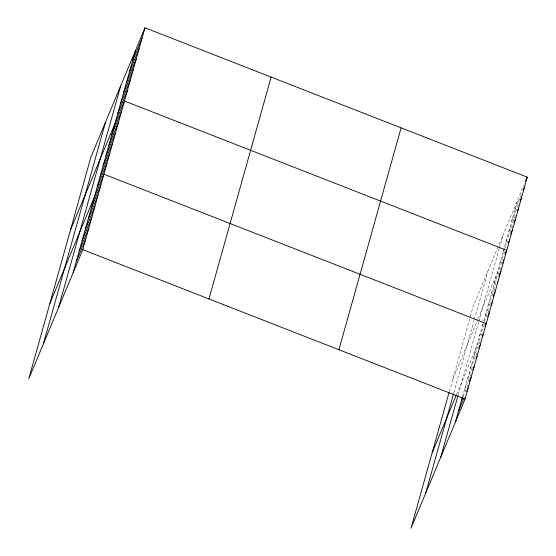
<?xml version="1.0" encoding="UTF-8"?>
<svg xmlns="http://www.w3.org/2000/svg" width="556" height="556" viewBox="0 0 556 556"><rect width="100%" height="100%" fill="white"/><g stroke="black" fill="none" stroke-linecap="round" stroke-linejoin="round"><path stroke-width="0.42" stroke-dasharray="2.78 2.08" d="M449.304 391.619L469.827 318.407M470.279 316.795L473.212 306.342L523.926 185.092M453.814 392.793L474.108 320.381M474.331 319.582L487.862 271.307M458.207 394.899L478.612 322.105M478.834 321.298L499.128 248.886M499.357 248.08L502.965 235.209M462.404 397.172L482.893 324.078M483.789 320.861L517.615 200.174M514.682 210.634L521.326 194.753M511.756 221.093L518.4 205.213M508.823 231.553L515.794 214.88M505.89 242.013L512.868 225.34M502.958 252.473L508.608 238.976M500.032 262.932L505.008 251.02M452.688 379.553L477.847 319.408M478.174 318.623L503.076 259.096M494.166 283.852L501.144 267.172M491.233 294.312L496.883 280.808M488.3 304.771L495.611 287.299M485.374 315.224L491.351 300.935M482.441 325.684L483.769 322.508M484.102 321.715L488.752 310.602M479.508 336.144L485.152 322.647M456.671 394.19L482.886 331.515M473.559 357.383L480.196 341.502M470.536 368.155L476.846 353.074M467.513 378.935L473.163 365.438M464.496 389.707L471.14 373.827M463.134 396.518L468.451 383.814"/><path stroke-width="0.83" d="M43.403 343.816L105.591 121.959M58.505 307.718L120.687 85.86M73.163 272.69L135.344 50.825M144.977 27.8L90.934 156.987L28.752 378.851L82.788 249.658L144.977 27.8L527.248 177.149L465.066 399.013L411.023 528.2L449.081 392.425M208.945 298.947L271.126 77.082M338.917 349.724L401.098 127.866M425.681 493.165L453.585 393.599M440.776 457.074L457.97 395.733M455.433 422.039L462.404 397.172M132.411 61.285L142.044 38.26M129.478 71.745L139.111 48.719M126.546 82.205L136.178 59.179M123.62 92.664L133.252 69.639M120.687 103.124L130.319 80.099M117.754 113.584L127.387 90.552M70.41 230.205L124.454 101.011L506.731 250.367L505.07 254.335M111.888 134.496L121.521 111.471M108.962 144.956L118.595 121.931M106.029 155.416L115.662 132.391M103.096 165.876L112.729 142.85M100.163 176.335L109.796 153.31M97.23 186.795L106.863 163.77M49.894 303.416L103.937 174.23L486.208 323.578L485.214 325.962M91.281 208.027L100.914 185.002M88.258 218.807L97.891 195.781M85.242 229.586L94.874 206.554M82.218 240.359L91.851 217.333M79.202 251.138L88.835 228.106M76.179 261.911L85.812 238.885M525.587 181.117L527.248 177.149M523.321 189.992L524.315 187.608M520.055 201.244L521.389 198.068M517.455 210.912L518.456 208.528M513.862 222.956L515.523 218.988M510.596 234.208L512.59 229.447M508.33 243.083L509.657 239.907M502.798 263.203L503.799 260.827M498.871 276.047L500.866 271.279M497.272 283.331L497.933 281.739M493.339 296.167L495 292.199M491.073 305.042L492.074 302.659M487.814 316.294L489.141 313.118M432.165 452.765L456.344 394.975M482.191 336.734L483.185 334.358M478.841 348.306L480.169 345.13M476.151 358.286L477.145 355.909M472.802 369.858L474.129 366.682M461.473 400.487L462.474 398.103M469.445 381.43L471.106 377.461M458.457 411.259L464.1 397.762M466.755 391.41L468.089 388.234M82.788 249.658L465.066 399.013"/></g></svg>
